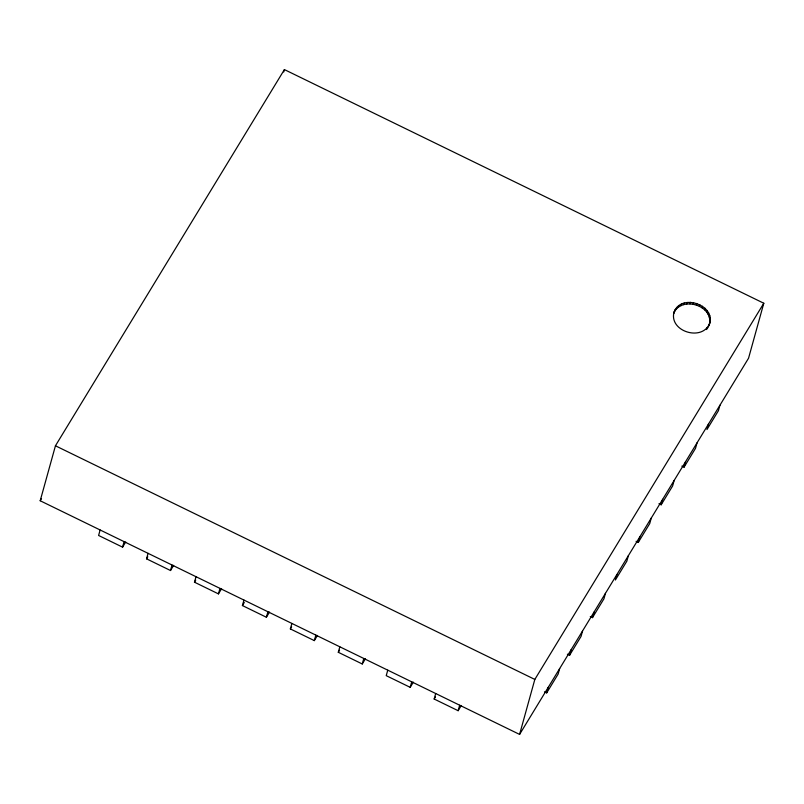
<?xml version="1.0" encoding="UTF-8"?>
<svg xmlns="http://www.w3.org/2000/svg" width="804" height="804" viewBox="0 0 804 804"><rect width="100%" height="100%" fill="white"/><g stroke="black" fill="none" stroke-linecap="round" stroke-linejoin="round"><path stroke-width="1.21" d="M709.188 324.997C714.535 305.55 680.968 295.138 673.611 313.54C679.661 291.47 719.339 305.661 708.435 326.595M674.043 311.992C668.697 331.439 702.264 341.851 709.62 323.449M40.2 500.761L55.446 445.788L284.415 69.586L763.8 303.239L748.554 358.212L519.585 734.414L40.2 500.761L41.496 498.631M100.128 529.967L98.601 535.464L122.57 547.152L125.715 541.976M122.57 547.152L124.097 541.655M173.654 565.343L170.508 570.518L146.539 558.83L148.067 553.333M283.752 71.978L284.415 69.586M170.508 570.518L172.036 565.021M221.592 588.709L218.447 593.885L194.478 582.196L196.005 576.699M218.447 593.885L219.974 588.387M269.531 612.075L266.385 617.251L242.416 605.563L243.944 600.065M266.385 617.251L267.913 611.743M317.469 635.441L314.324 640.607L290.355 628.929L291.882 623.432M314.324 640.607L315.851 635.11M365.408 658.808L362.262 663.973L338.293 652.295L339.821 646.798M362.262 663.973L363.79 658.476M387.759 670.164L386.232 675.661L410.201 687.34L413.346 682.164M410.201 687.34L411.728 681.842M461.285 705.53L458.139 710.706L434.17 699.028L435.698 693.53M458.139 710.706L459.667 705.208M519.585 734.414L534.831 679.43L763.8 303.239M544.489 691.812L546.68 692.887L548.207 687.39M559.654 668.576L558.137 674.074L546.68 692.887M567.383 654.195L569.584 655.27L571.101 649.773M582.558 630.959L581.031 636.456L569.584 655.27M674.747 311.148L675.169 309.6M676.375 309.007L676.807 307.45M678.465 307.168L678.898 305.62M590.277 616.578L592.478 617.643L594.005 612.145M680.958 305.701L681.38 304.153M683.752 304.646L684.184 303.098M605.452 593.342L603.925 598.839L592.478 617.643M686.787 304.043L687.219 302.485M689.963 303.892L690.395 302.334M616.899 574.528L615.372 580.026L626.818 561.222L628.346 555.725M693.179 304.213L693.611 302.656M696.344 304.987L696.777 303.44M699.359 306.203L699.792 304.646M702.133 307.811L702.555 306.254M636.075 541.333L638.265 542.409L639.793 536.911M704.575 309.761L705.007 308.213M706.615 312.012L707.048 310.455M651.24 518.098L649.722 523.595L638.265 542.409M708.203 314.475L708.636 312.927M709.279 317.088L709.701 315.54M706.857 327.982L706.425 329.539L708.063 327.389M709.801 319.761L710.233 318.213M709.771 322.424L710.203 320.876M658.968 503.716L661.169 504.791L662.687 499.294M674.144 480.48L672.616 485.978L661.169 504.791M681.862 466.099L684.063 467.164L685.591 461.667M697.038 442.863L695.51 448.361L684.063 467.164M708.485 424.05L706.957 429.547L718.404 410.733L719.932 405.236M146.539 558.83L147.795 556.76M194.478 582.196L195.734 580.126M242.416 605.563L244.305 602.457M290.355 628.929L291.611 626.859M338.293 652.295L339.549 650.225M434.17 699.028L435.426 696.957M55.446 445.788L534.831 679.43"/></g></svg>
